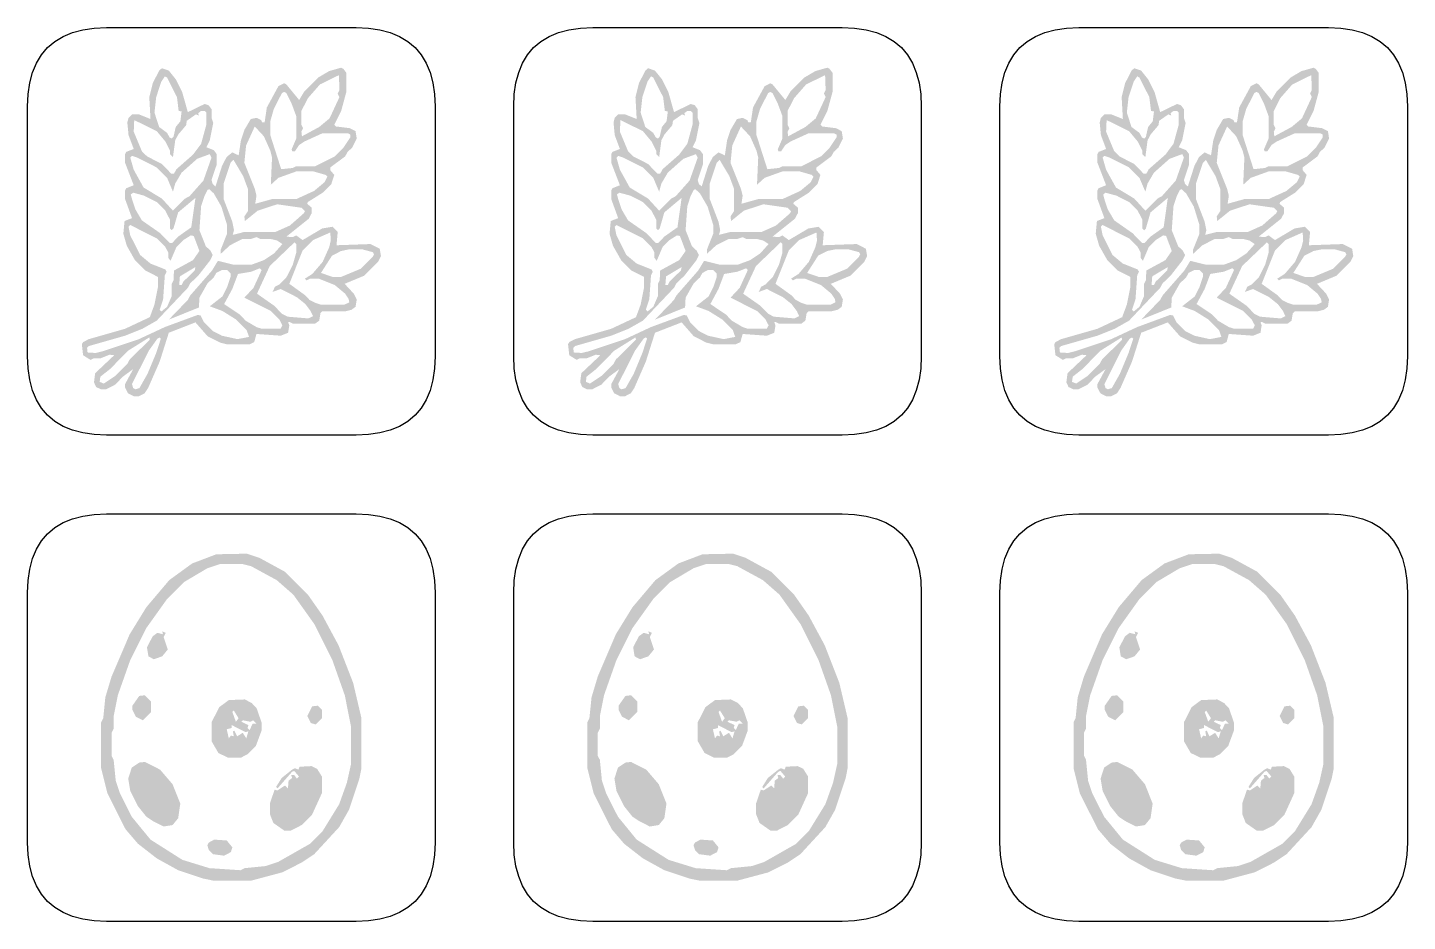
# Model space of a CAD drawing. Header units: millimetres. Extents: x 4 to 299, y 4 to 69.
# Drawn here: x 3.9 to 69.1, y 26.9 to 69.1 of the extents above; entities that cross this region are included whole.
import ezdxf

# ---------------------------------------------------------------- set-up
doc = ezdxf.new("R2010")
doc.units = ezdxf.units.MM
doc.layers.add('CUT', color=1, linetype='Continuous')
doc.layers.add('RASTER', color=7, linetype='Continuous')

msp = doc.modelspace()

# ---------------------------------------------------------------- hatches: boundary and pattern name
at = {"layer": 'RASTER'}
h = msp.add_hatch(color=7, dxfattribs=at)
h.paths.add_polyline_path([(10.217, 67.219), (10.544, 67.104), (10.871, 66.695), (11.174, 66.098), (11.444, 65.141), (12.237, 65.526), (12.425, 65.468), (12.564, 65.28), (12.564, 64.871), (12.646, 64.626), (12.482, 63.808), (12.319, 63.481), (12.671, 63.342), (12.81, 63.154), (12.81, 62.663), (12.564, 61.927), (12.621, 61.739), (12.752, 61.624), (13.055, 62.581), (13.276, 63.015), (13.546, 63.236), (13.848, 63.097), (13.955, 63.808), (14.118, 64.299), (14.421, 64.814), (14.691, 64.871), (14.911, 64.765), (14.96, 64.651), (15.075, 64.651), (15.181, 65.362), (15.729, 66.368), (15.999, 66.507), (16.105, 66.45), (16.711, 65.714), (16.956, 66.123), (17.61, 66.777), (18.126, 67.08), (18.698, 67.243), (18.804, 67.186), (18.943, 66.998), (18.943, 66.098), (18.698, 65.198), (18.371, 64.544), (18.453, 64.462), (19.107, 64.381), (19.377, 64.242), (19.434, 63.89), (19.213, 63.456), (19.001, 63.26), (18.886, 63.048), (18.183, 62.524), (18.183, 62.393), (18.371, 62.172), (18.232, 61.739), (17.823, 61.33), (17.12, 60.888), (17.087, 60.807), (17.308, 60.619), (17.308, 60.373), (17.169, 60.103), (16.105, 59.253), (16.408, 59.228), (16.572, 59.31), (16.874, 59.089), (17.798, 59.637), (18.289, 59.719), (18.534, 59.474), (18.477, 58.844), (20.088, 58.901), (20.522, 58.68), (20.579, 58.329), (20.44, 58.059), (19.786, 57.404), (18.862, 57.02), (19.295, 56.554), (19.434, 56.284), (19.377, 55.932), (19.189, 55.793), (18.862, 55.711), (17.798, 55.711), (17.717, 55.63), (17.659, 55.278), (17.471, 55.139), (16.408, 55.139), (16.245, 55.221), (16.187, 55.196), (16.245, 55.057), (16.187, 54.706), (15.836, 54.566), (14.691, 54.648), (14.584, 54.264), (14.363, 54.158), (13.3, 54.158), (12.973, 54.239), (12.376, 54.542), (11.804, 55.196), (10.544, 54.706), (10.111, 53.34), (9.563, 52.088), (9.399, 51.843), (9.129, 51.704), (8.884, 51.704), (8.614, 51.843), (8.475, 52.113), (8.475, 52.277), (8.859, 52.988), (8.369, 52.628), (8.009, 52.252), (7.575, 52.031), (7.33, 52.031), (7.109, 52.137), (7.003, 52.358), (7.06, 52.792), (7.96, 53.642), (7.739, 53.667), (7.33, 53.503), (7.003, 53.503), (6.839, 53.422), (6.488, 53.642), (6.43, 54.158), (6.488, 54.264), (6.758, 54.403), (8.475, 54.894), (9.645, 55.442), (9.865, 56.039), (10.029, 56.856), (10.029, 57.347), (9.432, 57.65), (8.941, 58.14), (8.557, 58.819), (8.393, 59.392), (8.45, 59.989), (8.802, 60.128), (8.475, 61.027), (8.475, 61.436), (8.532, 61.543), (8.884, 61.682), (8.475, 62.745), (8.475, 63.154), (8.532, 63.26), (8.884, 63.399), (8.639, 64.053), (8.581, 64.651), (8.639, 64.871), (8.802, 65.035), (9.129, 65.035), (9.677, 64.814), (9.62, 65.853), (9.784, 66.507), (10.086, 67.104)])
h.paths.add_polyline_path([(18.592, 66.891), (17.692, 66.45), (17.12, 65.795), (16.817, 65.198), (16.817, 64.544), (16.899, 64.381), (16.817, 64.217), (16.842, 63.996), (17.659, 64.438), (18.15, 64.847), (18.616, 65.853), (18.534, 66.016), (18.616, 66.18)], flags=0)
h.paths.add_polyline_path([(10.356, 66.834), (10.192, 66.589), (9.947, 65.853), (9.865, 65.117), (10.086, 64.438), (10.462, 64.16), (10.577, 63.947), (10.683, 63.89), (10.765, 63.972), (10.871, 64.438), (11.092, 64.708), (11.149, 65.174), (11.01, 65.198), (10.929, 65.853), (10.462, 66.777)], flags=0)
h.paths.add_polyline_path([(15.999, 66.098), (15.893, 66.041), (15.508, 65.28), (15.345, 64.708), (15.345, 64.053), (15.86, 62.442), (16.408, 62.5), (16.572, 62.581), (17.471, 62.581), (18.395, 63.048), (18.804, 63.456), (19.131, 63.947), (19.131, 64.078), (19.025, 64.135), (17.798, 64.135), (16.956, 63.751), (16.711, 63.587), (16.514, 63.293), (16.384, 63.293), (16.351, 63.375), (16.572, 63.89), (16.572, 64.953), (16.351, 65.55), (16.105, 66.041)], flags=0)
h.paths.add_polyline_path([(12.073, 65.198), (11.934, 65.092), (11.967, 64.978), (11.828, 65.035), (11.395, 64.732), (11.362, 64.52), (10.986, 64.078), (10.847, 63.808), (10.74, 63.015), (10.601, 63.154), (10.601, 63.317), (10.381, 63.751), (9.972, 64.242), (8.908, 64.765), (8.884, 64.217), (9.268, 63.293), (9.514, 63.048), (10.217, 62.688), (10.659, 62.23), (10.789, 62.23), (10.904, 62.442), (11.689, 63.129), (12.073, 63.645), (12.319, 64.544), (12.319, 65.117), (12.237, 65.198)], flags=0)
h.paths.add_polyline_path([(14.609, 64.462), (14.2, 63.563), (14.118, 62.745), (14.609, 61.518), (14.691, 61.191), (14.633, 60.807), (15.427, 61.027), (16.572, 61.027), (17.414, 61.412), (17.905, 61.821), (18.044, 62.091), (17.962, 62.172), (17.389, 62.336), (16.572, 62.336), (15.729, 62.033), (15.369, 61.706), (15.427, 62.99), (15.345, 63.317), (15.042, 63.996)], flags=0)
h.paths.add_polyline_path([(12.482, 63.154), (11.885, 62.933), (11.149, 62.279), (10.847, 61.764), (10.74, 61.379), (10.462, 62.033), (9.972, 62.524), (9.047, 62.99), (8.802, 63.072), (8.72, 62.99), (8.884, 62.418), (9.35, 61.575), (10.217, 61.052), (10.74, 60.48), (11.313, 61.052), (11.526, 61.166), (12.18, 61.903), (12.564, 62.99)], flags=0)
h.paths.add_polyline_path([(13.603, 62.884), (13.464, 62.745), (13.137, 61.764), (13.137, 61.027), (13.546, 59.964), (13.627, 59.555), (13.57, 59.335), (14.118, 59.474), (15.59, 59.474), (16.269, 59.776), (16.923, 60.349), (16.981, 60.455), (16.817, 60.619), (15.672, 60.782), (14.748, 60.48), (14.143, 59.989), (14.118, 60.21), (14.282, 60.455), (14.282, 61.518), (14.061, 62.115)], flags=0)
h.paths.add_polyline_path([(12.458, 61.494), (12.376, 61.461), (12.237, 61.191), (12.073, 60.7), (11.992, 59.555), (12.294, 58.795), (12.507, 58.598), (12.621, 58.386), (12.507, 58.14), (11.934, 57.404), (11.558, 57.045), (11.444, 56.832), (9.972, 55.278), (9.293, 54.894), (8.475, 54.566), (6.758, 54.076), (6.676, 53.994), (6.7, 53.773), (7.085, 53.749), (7.412, 53.83), (9.129, 54.403), (10.356, 54.975), (11.91, 55.548), (12.049, 55.523), (12.213, 55.196), (12.621, 54.787), (13.055, 54.566), (13.791, 54.403), (14.339, 54.509), (14.224, 54.836), (13.734, 55.327), (13.079, 55.736), (12.482, 55.957), (13.079, 56.423), (13.3, 56.856), (13.464, 57.347), (13.464, 57.511), (13.3, 57.674), (13.055, 57.674), (12.785, 57.535), (12.671, 57.323), (12.376, 57.045), (11.992, 56.366), (11.967, 55.9), (10.544, 55.327), (11.444, 56.259), (11.558, 56.472), (12.589, 57.65), (12.867, 58.108), (13.627, 57.92), (14.445, 57.92), (15.042, 58.14), (15.533, 58.468), (15.917, 58.901), (15.672, 59.065), (15.345, 59.146), (14.854, 59.146), (14.691, 59.228), (14.445, 59.146), (14.036, 59.146), (13.439, 58.844), (12.998, 58.435), (12.998, 58.631), (13.3, 59.392), (13.3, 59.801), (13.03, 60.676), (12.671, 61.297)], flags=0)
h.paths.add_polyline_path([(8.859, 61.33), (8.745, 61.248), (8.802, 61.027), (8.966, 60.537), (9.268, 60.022), (10.135, 59.416), (10.577, 58.958), (10.708, 58.958), (10.986, 59.253), (11.607, 59.694), (11.804, 61.085), (10.986, 60.398), (10.765, 59.637), (10.683, 59.555), (10.601, 59.637), (10.601, 60.046), (10.381, 60.48), (9.972, 60.888), (9.375, 61.191)], flags=0)
h.paths.add_polyline_path([(8.72, 59.801), (8.639, 59.719), (8.72, 59.31), (9.187, 58.386), (9.677, 57.977), (10.381, 57.699), (10.438, 57.593), (10.356, 57.429), (10.274, 56.284), (10.111, 55.793), (10.192, 55.711), (10.462, 55.932), (10.683, 56.448), (10.683, 57.02), (10.765, 57.184), (10.789, 57.65), (11.689, 58.14), (11.992, 58.574), (11.722, 59.285), (11.583, 59.31), (11.231, 59.089), (10.904, 58.762), (10.626, 58.108), (10.52, 58.247), (10.52, 58.492), (10.381, 58.762), (9.972, 59.171)], flags=0)
h.paths.add_polyline_path([(18.183, 59.449), (17.365, 59.089), (16.874, 58.598), (16.245, 57.02), (17.005, 56.472), (17.201, 56.259), (17.471, 56.12), (17.717, 56.039), (18.862, 56.039), (19.082, 56.145), (19.05, 56.309), (18.886, 56.554), (18.395, 56.963), (17.635, 57.265), (17.226, 57.265), (17.062, 57.184), (16.981, 57.265), (17.332, 57.486), (17.823, 58.059), (18.126, 58.737), (18.207, 59.065)], flags=0)
h.paths.add_polyline_path([(16.49, 58.983), (15.32, 57.862), (14.715, 56.554), (15.533, 55.981), (15.893, 55.605), (16.163, 55.466), (17.144, 55.384), (17.365, 55.491), (17.25, 55.736), (17.005, 56.063), (16.596, 56.39), (15.836, 56.775), (15.451, 56.636), (15.566, 56.881), (15.778, 56.995), (16.105, 57.323), (16.408, 57.92), (16.572, 58.492), (16.572, 58.901)], flags=0)
h.paths.add_polyline_path([(19.107, 58.656), (18.698, 58.574), (18.265, 58.353), (17.741, 57.535), (18.289, 57.347), (18.698, 57.347), (19.622, 57.732), (20.195, 58.304), (20.252, 58.41), (20.195, 58.517), (19.679, 58.656)], flags=0)
h.paths.add_polyline_path([(11.804, 57.813), (11.068, 57.372), (11.035, 56.963), (11.149, 56.963), (11.231, 57.126), (11.771, 57.65)], flags=0)
h.paths.add_polyline_path([(14.854, 57.756), (14.445, 57.593), (13.816, 57.486), (13.546, 56.775), (13.161, 56.063), (13.897, 55.572), (14.175, 55.278), (14.691, 54.975), (14.936, 54.894), (15.836, 54.894), (15.917, 55.057), (15.778, 55.327), (15.369, 55.736), (14.118, 56.366), (14.552, 56.832), (14.936, 57.674)], flags=0)
h.paths.add_polyline_path([(9.62, 54.485), (8.614, 53.855), (7.763, 52.988), (7.305, 52.628), (7.273, 52.383), (7.469, 52.301), (8.009, 52.661), (8.581, 53.233), (8.696, 53.446), (9.645, 54.378)], flags=0)
h.paths.add_polyline_path([(10.111, 54.485), (10.004, 54.427), (9.595, 53.855), (8.802, 52.277), (8.859, 52.088), (8.966, 52.031), (9.154, 52.088), (9.538, 52.767), (9.947, 53.749), (10.168, 54.427)], flags=0)
h = msp.add_hatch(color=7, dxfattribs=at)
h.paths.add_polyline_path([(33.217, 67.219), (33.544, 67.104), (33.872, 66.695), (34.174, 66.098), (34.444, 65.141), (35.237, 65.526), (35.426, 65.468), (35.565, 65.28), (35.565, 64.871), (35.646, 64.626), (35.483, 63.808), (35.319, 63.481), (35.671, 63.342), (35.81, 63.154), (35.81, 62.663), (35.565, 61.927), (35.622, 61.739), (35.753, 61.624), (36.055, 62.581), (36.276, 63.015), (36.546, 63.236), (36.849, 63.097), (36.955, 63.808), (37.118, 64.299), (37.421, 64.814), (37.691, 64.871), (37.912, 64.765), (37.961, 64.651), (38.075, 64.651), (38.182, 65.362), (38.73, 66.368), (39, 66.507), (39.106, 66.45), (39.711, 65.714), (39.956, 66.123), (40.611, 66.777), (41.126, 67.08), (41.698, 67.243), (41.805, 67.186), (41.944, 66.998), (41.944, 66.098), (41.698, 65.198), (41.371, 64.544), (41.453, 64.462), (42.107, 64.381), (42.377, 64.242), (42.434, 63.89), (42.214, 63.456), (42.001, 63.26), (41.886, 63.048), (41.183, 62.524), (41.183, 62.393), (41.371, 62.172), (41.232, 61.739), (40.823, 61.33), (40.12, 60.888), (40.087, 60.807), (40.308, 60.619), (40.308, 60.373), (40.169, 60.103), (39.106, 59.253), (39.408, 59.228), (39.572, 59.31), (39.875, 59.089), (40.799, 59.637), (41.289, 59.719), (41.535, 59.474), (41.478, 58.844), (43.089, 58.901), (43.522, 58.68), (43.579, 58.329), (43.44, 58.059), (42.786, 57.404), (41.862, 57.02), (42.295, 56.554), (42.434, 56.284), (42.377, 55.932), (42.189, 55.793), (41.862, 55.711), (40.799, 55.711), (40.717, 55.63), (40.66, 55.278), (40.472, 55.139), (39.408, 55.139), (39.245, 55.221), (39.188, 55.196), (39.245, 55.057), (39.188, 54.706), (38.836, 54.566), (37.691, 54.648), (37.585, 54.264), (37.364, 54.158), (36.301, 54.158), (35.973, 54.239), (35.376, 54.542), (34.804, 55.196), (33.544, 54.706), (33.111, 53.34), (32.563, 52.088), (32.4, 51.843), (32.13, 51.704), (31.884, 51.704), (31.614, 51.843), (31.475, 52.113), (31.475, 52.277), (31.86, 52.988), (31.369, 52.628), (31.009, 52.252), (30.576, 52.031), (30.33, 52.031), (30.11, 52.137), (30.003, 52.358), (30.06, 52.792), (30.96, 53.642), (30.739, 53.667), (30.33, 53.503), (30.003, 53.503), (29.84, 53.422), (29.488, 53.642), (29.431, 54.158), (29.488, 54.264), (29.758, 54.403), (31.475, 54.894), (32.645, 55.442), (32.866, 56.039), (33.029, 56.856), (33.029, 57.347), (32.432, 57.65), (31.942, 58.14), (31.557, 58.819), (31.394, 59.392), (31.451, 59.989), (31.802, 60.128), (31.475, 61.027), (31.475, 61.436), (31.533, 61.543), (31.884, 61.682), (31.475, 62.745), (31.475, 63.154), (31.533, 63.26), (31.884, 63.399), (31.639, 64.053), (31.582, 64.651), (31.639, 64.871), (31.802, 65.035), (32.13, 65.035), (32.678, 64.814), (32.62, 65.853), (32.784, 66.507), (33.086, 67.104)])
h.paths.add_polyline_path([(41.592, 66.891), (40.692, 66.45), (40.12, 65.795), (39.817, 65.198), (39.817, 64.544), (39.899, 64.381), (39.817, 64.217), (39.842, 63.996), (40.66, 64.438), (41.15, 64.847), (41.617, 65.853), (41.535, 66.016), (41.617, 66.18)], flags=0)
h.paths.add_polyline_path([(33.356, 66.834), (33.193, 66.589), (32.947, 65.853), (32.866, 65.117), (33.086, 64.438), (33.463, 64.16), (33.577, 63.947), (33.684, 63.89), (33.765, 63.972), (33.872, 64.438), (34.092, 64.708), (34.15, 65.174), (34.011, 65.198), (33.929, 65.853), (33.463, 66.777)], flags=0)
h.paths.add_polyline_path([(39, 66.098), (38.893, 66.041), (38.509, 65.28), (38.345, 64.708), (38.345, 64.053), (38.86, 62.442), (39.408, 62.5), (39.572, 62.581), (40.472, 62.581), (41.396, 63.048), (41.805, 63.456), (42.132, 63.947), (42.132, 64.078), (42.026, 64.135), (40.799, 64.135), (39.956, 63.751), (39.711, 63.587), (39.515, 63.293), (39.384, 63.293), (39.351, 63.375), (39.572, 63.89), (39.572, 64.953), (39.351, 65.55), (39.106, 66.041)], flags=0)
h.paths.add_polyline_path([(35.074, 65.198), (34.935, 65.092), (34.968, 64.978), (34.829, 65.035), (34.395, 64.732), (34.362, 64.52), (33.986, 64.078), (33.847, 63.808), (33.741, 63.015), (33.602, 63.154), (33.602, 63.317), (33.381, 63.751), (32.972, 64.242), (31.909, 64.765), (31.884, 64.217), (32.269, 63.293), (32.514, 63.048), (33.217, 62.688), (33.659, 62.23), (33.79, 62.23), (33.904, 62.442), (34.689, 63.129), (35.074, 63.645), (35.319, 64.544), (35.319, 65.117), (35.237, 65.198)], flags=0)
h.paths.add_polyline_path([(37.609, 64.462), (37.2, 63.563), (37.118, 62.745), (37.609, 61.518), (37.691, 61.191), (37.634, 60.807), (38.427, 61.027), (39.572, 61.027), (40.414, 61.412), (40.905, 61.821), (41.044, 62.091), (40.962, 62.172), (40.39, 62.336), (39.572, 62.336), (38.73, 62.033), (38.37, 61.706), (38.427, 62.99), (38.345, 63.317), (38.043, 63.996)], flags=0)
h.paths.add_polyline_path([(35.483, 63.154), (34.886, 62.933), (34.15, 62.279), (33.847, 61.764), (33.741, 61.379), (33.463, 62.033), (32.972, 62.524), (32.048, 62.99), (31.802, 63.072), (31.721, 62.99), (31.884, 62.418), (32.35, 61.575), (33.217, 61.052), (33.741, 60.48), (34.313, 61.052), (34.526, 61.166), (35.18, 61.903), (35.565, 62.99)], flags=0)
h.paths.add_polyline_path([(36.603, 62.884), (36.464, 62.745), (36.137, 61.764), (36.137, 61.027), (36.546, 59.964), (36.628, 59.555), (36.571, 59.335), (37.118, 59.474), (38.591, 59.474), (39.269, 59.776), (39.924, 60.349), (39.981, 60.455), (39.817, 60.619), (38.672, 60.782), (37.748, 60.48), (37.143, 59.989), (37.118, 60.21), (37.282, 60.455), (37.282, 61.518), (37.061, 62.115)], flags=0)
h.paths.add_polyline_path([(35.458, 61.494), (35.376, 61.461), (35.237, 61.191), (35.074, 60.7), (34.992, 59.555), (35.295, 58.795), (35.507, 58.598), (35.622, 58.386), (35.507, 58.14), (34.935, 57.404), (34.559, 57.045), (34.444, 56.832), (32.972, 55.278), (32.293, 54.894), (31.475, 54.566), (29.758, 54.076), (29.676, 53.994), (29.701, 53.773), (30.085, 53.749), (30.412, 53.83), (32.13, 54.403), (33.356, 54.975), (34.91, 55.548), (35.049, 55.523), (35.213, 55.196), (35.622, 54.787), (36.055, 54.566), (36.791, 54.403), (37.339, 54.509), (37.225, 54.836), (36.734, 55.327), (36.08, 55.736), (35.483, 55.957), (36.08, 56.423), (36.301, 56.856), (36.464, 57.347), (36.464, 57.511), (36.301, 57.674), (36.055, 57.674), (35.785, 57.535), (35.671, 57.323), (35.376, 57.045), (34.992, 56.366), (34.968, 55.9), (33.544, 55.327), (34.444, 56.259), (34.559, 56.472), (35.589, 57.65), (35.867, 58.108), (36.628, 57.92), (37.446, 57.92), (38.043, 58.14), (38.533, 58.468), (38.918, 58.901), (38.672, 59.065), (38.345, 59.146), (37.855, 59.146), (37.691, 59.228), (37.446, 59.146), (37.037, 59.146), (36.44, 58.844), (35.998, 58.435), (35.998, 58.631), (36.301, 59.392), (36.301, 59.801), (36.031, 60.676), (35.671, 61.297)], flags=0)
h.paths.add_polyline_path([(31.86, 61.33), (31.745, 61.248), (31.802, 61.027), (31.966, 60.537), (32.269, 60.022), (33.136, 59.416), (33.577, 58.958), (33.708, 58.958), (33.986, 59.253), (34.608, 59.694), (34.804, 61.085), (33.986, 60.398), (33.765, 59.637), (33.684, 59.555), (33.602, 59.637), (33.602, 60.046), (33.381, 60.48), (32.972, 60.888), (32.375, 61.191)], flags=0)
h.paths.add_polyline_path([(31.721, 59.801), (31.639, 59.719), (31.721, 59.31), (32.187, 58.386), (32.678, 57.977), (33.381, 57.699), (33.438, 57.593), (33.356, 57.429), (33.275, 56.284), (33.111, 55.793), (33.193, 55.711), (33.463, 55.932), (33.684, 56.448), (33.684, 57.02), (33.765, 57.184), (33.79, 57.65), (34.689, 58.14), (34.992, 58.574), (34.722, 59.285), (34.583, 59.31), (34.231, 59.089), (33.904, 58.762), (33.626, 58.108), (33.52, 58.247), (33.52, 58.492), (33.381, 58.762), (32.972, 59.171)], flags=0)
h.paths.add_polyline_path([(41.183, 59.449), (40.365, 59.089), (39.875, 58.598), (39.245, 57.02), (40.005, 56.472), (40.202, 56.259), (40.472, 56.12), (40.717, 56.039), (41.862, 56.039), (42.083, 56.145), (42.05, 56.309), (41.886, 56.554), (41.396, 56.963), (40.635, 57.265), (40.226, 57.265), (40.063, 57.184), (39.981, 57.265), (40.333, 57.486), (40.823, 58.059), (41.126, 58.737), (41.208, 59.065)], flags=0)
h.paths.add_polyline_path([(39.49, 58.983), (38.321, 57.862), (37.715, 56.554), (38.533, 55.981), (38.893, 55.605), (39.163, 55.466), (40.144, 55.384), (40.365, 55.491), (40.251, 55.736), (40.005, 56.063), (39.597, 56.39), (38.836, 56.775), (38.452, 56.636), (38.566, 56.881), (38.779, 56.995), (39.106, 57.323), (39.408, 57.92), (39.572, 58.492), (39.572, 58.901)], flags=0)
h.paths.add_polyline_path([(42.107, 58.656), (41.698, 58.574), (41.265, 58.353), (40.742, 57.535), (41.289, 57.347), (41.698, 57.347), (42.623, 57.732), (43.195, 58.304), (43.252, 58.41), (43.195, 58.517), (42.68, 58.656)], flags=0)
h.paths.add_polyline_path([(34.804, 57.813), (34.068, 57.372), (34.035, 56.963), (34.15, 56.963), (34.231, 57.126), (34.771, 57.65)], flags=0)
h.paths.add_polyline_path([(37.855, 57.756), (37.446, 57.593), (36.816, 57.486), (36.546, 56.775), (36.162, 56.063), (36.898, 55.572), (37.176, 55.278), (37.691, 54.975), (37.936, 54.894), (38.836, 54.894), (38.918, 55.057), (38.779, 55.327), (38.37, 55.736), (37.118, 56.366), (37.552, 56.832), (37.936, 57.674)], flags=0)
h.paths.add_polyline_path([(32.62, 54.485), (31.614, 53.855), (30.764, 52.988), (30.306, 52.628), (30.273, 52.383), (30.469, 52.301), (31.009, 52.661), (31.582, 53.233), (31.696, 53.446), (32.645, 54.378)], flags=0)
h.paths.add_polyline_path([(33.111, 54.485), (33.005, 54.427), (32.596, 53.855), (31.802, 52.277), (31.86, 52.088), (31.966, 52.031), (32.154, 52.088), (32.539, 52.767), (32.947, 53.749), (33.168, 54.427)], flags=0)
h = msp.add_hatch(color=7, dxfattribs=at)
h.paths.add_polyline_path([(56.218, 67.219), (56.545, 67.104), (56.872, 66.695), (57.175, 66.098), (57.444, 65.141), (58.238, 65.526), (58.426, 65.468), (58.565, 65.28), (58.565, 64.871), (58.647, 64.626), (58.483, 63.808), (58.32, 63.481), (58.671, 63.342), (58.81, 63.154), (58.81, 62.663), (58.565, 61.927), (58.622, 61.739), (58.753, 61.624), (59.056, 62.581), (59.276, 63.015), (59.546, 63.236), (59.849, 63.097), (59.955, 63.808), (60.119, 64.299), (60.421, 64.814), (60.691, 64.871), (60.912, 64.765), (60.961, 64.651), (61.076, 64.651), (61.182, 65.362), (61.73, 66.368), (62, 66.507), (62.106, 66.45), (62.711, 65.714), (62.957, 66.123), (63.611, 66.777), (64.126, 67.08), (64.699, 67.243), (64.805, 67.186), (64.944, 66.998), (64.944, 66.098), (64.699, 65.198), (64.372, 64.544), (64.453, 64.462), (65.108, 64.381), (65.378, 64.242), (65.435, 63.89), (65.214, 63.456), (65.001, 63.26), (64.887, 63.048), (64.184, 62.524), (64.184, 62.393), (64.372, 62.172), (64.233, 61.739), (63.824, 61.33), (63.12, 60.888), (63.088, 60.807), (63.308, 60.619), (63.308, 60.373), (63.169, 60.103), (62.106, 59.253), (62.409, 59.228), (62.572, 59.31), (62.875, 59.089), (63.799, 59.637), (64.29, 59.719), (64.535, 59.474), (64.478, 58.844), (66.089, 58.901), (66.523, 58.68), (66.58, 58.329), (66.441, 58.059), (65.786, 57.404), (64.862, 57.02), (65.296, 56.554), (65.435, 56.284), (65.378, 55.932), (65.189, 55.793), (64.862, 55.711), (63.799, 55.711), (63.717, 55.63), (63.66, 55.278), (63.472, 55.139), (62.409, 55.139), (62.245, 55.221), (62.188, 55.196), (62.245, 55.057), (62.188, 54.706), (61.836, 54.566), (60.691, 54.648), (60.585, 54.264), (60.364, 54.158), (59.301, 54.158), (58.974, 54.239), (58.377, 54.542), (57.804, 55.196), (56.545, 54.706), (56.111, 53.34), (55.563, 52.088), (55.4, 51.843), (55.13, 51.704), (54.885, 51.704), (54.615, 51.843), (54.476, 52.113), (54.476, 52.277), (54.86, 52.988), (54.369, 52.628), (54.01, 52.252), (53.576, 52.031), (53.331, 52.031), (53.11, 52.137), (53.004, 52.358), (53.061, 52.792), (53.96, 53.642), (53.74, 53.667), (53.331, 53.503), (53.004, 53.503), (52.84, 53.422), (52.488, 53.642), (52.431, 54.158), (52.488, 54.264), (52.758, 54.403), (54.476, 54.894), (55.645, 55.442), (55.866, 56.039), (56.03, 56.856), (56.03, 57.347), (55.433, 57.65), (54.942, 58.14), (54.557, 58.819), (54.394, 59.392), (54.451, 59.989), (54.803, 60.128), (54.476, 61.027), (54.476, 61.436), (54.533, 61.543), (54.885, 61.682), (54.476, 62.745), (54.476, 63.154), (54.533, 63.26), (54.885, 63.399), (54.639, 64.053), (54.582, 64.651), (54.639, 64.871), (54.803, 65.035), (55.13, 65.035), (55.678, 64.814), (55.621, 65.853), (55.784, 66.507), (56.087, 67.104)])
h.paths.add_polyline_path([(64.592, 66.891), (63.693, 66.45), (63.12, 65.795), (62.818, 65.198), (62.818, 64.544), (62.899, 64.381), (62.818, 64.217), (62.842, 63.996), (63.66, 64.438), (64.151, 64.847), (64.617, 65.853), (64.535, 66.016), (64.617, 66.18)], flags=0)
h.paths.add_polyline_path([(56.357, 66.834), (56.193, 66.589), (55.948, 65.853), (55.866, 65.117), (56.087, 64.438), (56.463, 64.16), (56.578, 63.947), (56.684, 63.89), (56.766, 63.972), (56.872, 64.438), (57.093, 64.708), (57.15, 65.174), (57.011, 65.198), (56.929, 65.853), (56.463, 66.777)], flags=0)
h.paths.add_polyline_path([(62, 66.098), (61.894, 66.041), (61.509, 65.28), (61.346, 64.708), (61.346, 64.053), (61.861, 62.442), (62.409, 62.5), (62.572, 62.581), (63.472, 62.581), (64.396, 63.048), (64.805, 63.456), (65.132, 63.947), (65.132, 64.078), (65.026, 64.135), (63.799, 64.135), (62.957, 63.751), (62.711, 63.587), (62.515, 63.293), (62.384, 63.293), (62.352, 63.375), (62.572, 63.89), (62.572, 64.953), (62.352, 65.55), (62.106, 66.041)], flags=0)
h.paths.add_polyline_path([(58.074, 65.198), (57.935, 65.092), (57.968, 64.978), (57.829, 65.035), (57.395, 64.732), (57.363, 64.52), (56.986, 64.078), (56.847, 63.808), (56.741, 63.015), (56.602, 63.154), (56.602, 63.317), (56.381, 63.751), (55.972, 64.242), (54.909, 64.765), (54.885, 64.217), (55.269, 63.293), (55.514, 63.048), (56.218, 62.688), (56.659, 62.23), (56.79, 62.23), (56.905, 62.442), (57.69, 63.129), (58.074, 63.645), (58.32, 64.544), (58.32, 65.117), (58.238, 65.198)], flags=0)
h.paths.add_polyline_path([(60.61, 64.462), (60.201, 63.563), (60.119, 62.745), (60.61, 61.518), (60.691, 61.191), (60.634, 60.807), (61.427, 61.027), (62.572, 61.027), (63.415, 61.412), (63.905, 61.821), (64.044, 62.091), (63.963, 62.172), (63.39, 62.336), (62.572, 62.336), (61.73, 62.033), (61.37, 61.706), (61.427, 62.99), (61.346, 63.317), (61.043, 63.996)], flags=0)
h.paths.add_polyline_path([(58.483, 63.154), (57.886, 62.933), (57.15, 62.279), (56.847, 61.764), (56.741, 61.379), (56.463, 62.033), (55.972, 62.524), (55.048, 62.99), (54.803, 63.072), (54.721, 62.99), (54.885, 62.418), (55.351, 61.575), (56.218, 61.052), (56.741, 60.48), (57.314, 61.052), (57.526, 61.166), (58.181, 61.903), (58.565, 62.99)], flags=0)
h.paths.add_polyline_path([(59.604, 62.884), (59.465, 62.745), (59.137, 61.764), (59.137, 61.027), (59.546, 59.964), (59.628, 59.555), (59.571, 59.335), (60.119, 59.474), (61.591, 59.474), (62.27, 59.776), (62.924, 60.349), (62.981, 60.455), (62.818, 60.619), (61.673, 60.782), (60.749, 60.48), (60.143, 59.989), (60.119, 60.21), (60.282, 60.455), (60.282, 61.518), (60.062, 62.115)], flags=0)
h.paths.add_polyline_path([(58.459, 61.494), (58.377, 61.461), (58.238, 61.191), (58.074, 60.7), (57.992, 59.555), (58.295, 58.795), (58.508, 58.598), (58.622, 58.386), (58.508, 58.14), (57.935, 57.404), (57.559, 57.045), (57.444, 56.832), (55.972, 55.278), (55.294, 54.894), (54.476, 54.566), (52.758, 54.076), (52.676, 53.994), (52.701, 53.773), (53.085, 53.749), (53.413, 53.83), (55.13, 54.403), (56.357, 54.975), (57.911, 55.548), (58.05, 55.523), (58.213, 55.196), (58.622, 54.787), (59.056, 54.566), (59.792, 54.403), (60.34, 54.509), (60.225, 54.836), (59.734, 55.327), (59.08, 55.736), (58.483, 55.957), (59.08, 56.423), (59.301, 56.856), (59.465, 57.347), (59.465, 57.511), (59.301, 57.674), (59.056, 57.674), (58.786, 57.535), (58.671, 57.323), (58.377, 57.045), (57.992, 56.366), (57.968, 55.9), (56.545, 55.327), (57.444, 56.259), (57.559, 56.472), (58.589, 57.65), (58.868, 58.108), (59.628, 57.92), (60.446, 57.92), (61.043, 58.14), (61.534, 58.468), (61.918, 58.901), (61.673, 59.065), (61.346, 59.146), (60.855, 59.146), (60.691, 59.228), (60.446, 59.146), (60.037, 59.146), (59.44, 58.844), (58.998, 58.435), (58.998, 58.631), (59.301, 59.392), (59.301, 59.801), (59.031, 60.676), (58.671, 61.297)], flags=0)
h.paths.add_polyline_path([(54.86, 61.33), (54.746, 61.248), (54.803, 61.027), (54.966, 60.537), (55.269, 60.022), (56.136, 59.416), (56.578, 58.958), (56.708, 58.958), (56.986, 59.253), (57.608, 59.694), (57.804, 61.085), (56.986, 60.398), (56.766, 59.637), (56.684, 59.555), (56.602, 59.637), (56.602, 60.046), (56.381, 60.48), (55.972, 60.888), (55.375, 61.191)], flags=0)
h.paths.add_polyline_path([(54.721, 59.801), (54.639, 59.719), (54.721, 59.31), (55.187, 58.386), (55.678, 57.977), (56.381, 57.699), (56.439, 57.593), (56.357, 57.429), (56.275, 56.284), (56.111, 55.793), (56.193, 55.711), (56.463, 55.932), (56.684, 56.448), (56.684, 57.02), (56.766, 57.184), (56.79, 57.65), (57.69, 58.14), (57.992, 58.574), (57.723, 59.285), (57.584, 59.31), (57.232, 59.089), (56.905, 58.762), (56.627, 58.108), (56.52, 58.247), (56.52, 58.492), (56.381, 58.762), (55.972, 59.171)], flags=0)
h.paths.add_polyline_path([(64.184, 59.449), (63.366, 59.089), (62.875, 58.598), (62.245, 57.02), (63.006, 56.472), (63.202, 56.259), (63.472, 56.12), (63.717, 56.039), (64.862, 56.039), (65.083, 56.145), (65.05, 56.309), (64.887, 56.554), (64.396, 56.963), (63.636, 57.265), (63.227, 57.265), (63.063, 57.184), (62.981, 57.265), (63.333, 57.486), (63.824, 58.059), (64.126, 58.737), (64.208, 59.065)], flags=0)
h.paths.add_polyline_path([(62.491, 58.983), (61.321, 57.862), (60.716, 56.554), (61.534, 55.981), (61.894, 55.605), (62.163, 55.466), (63.145, 55.384), (63.366, 55.491), (63.251, 55.736), (63.006, 56.063), (62.597, 56.39), (61.836, 56.775), (61.452, 56.636), (61.566, 56.881), (61.779, 56.995), (62.106, 57.323), (62.409, 57.92), (62.572, 58.492), (62.572, 58.901)], flags=0)
h.paths.add_polyline_path([(65.108, 58.656), (64.699, 58.574), (64.265, 58.353), (63.742, 57.535), (64.29, 57.347), (64.699, 57.347), (65.623, 57.732), (66.195, 58.304), (66.253, 58.41), (66.195, 58.517), (65.68, 58.656)], flags=0)
h.paths.add_polyline_path([(57.804, 57.813), (57.068, 57.372), (57.036, 56.963), (57.15, 56.963), (57.232, 57.126), (57.772, 57.65)], flags=0)
h.paths.add_polyline_path([(60.855, 57.756), (60.446, 57.593), (59.816, 57.486), (59.546, 56.775), (59.162, 56.063), (59.898, 55.572), (60.176, 55.278), (60.691, 54.975), (60.937, 54.894), (61.836, 54.894), (61.918, 55.057), (61.779, 55.327), (61.37, 55.736), (60.119, 56.366), (60.552, 56.832), (60.937, 57.674)], flags=0)
h.paths.add_polyline_path([(55.621, 54.485), (54.615, 53.855), (53.764, 52.988), (53.306, 52.628), (53.273, 52.383), (53.47, 52.301), (54.01, 52.661), (54.582, 53.233), (54.697, 53.446), (55.645, 54.378)], flags=0)
h.paths.add_polyline_path([(56.111, 54.485), (56.005, 54.427), (55.596, 53.855), (54.803, 52.277), (54.86, 52.088), (54.966, 52.031), (55.155, 52.088), (55.539, 52.767), (55.948, 53.749), (56.169, 54.427)], flags=0)
h = msp.add_hatch(color=7, dxfattribs=at)
h.paths.add_polyline_path([(12.791, 44.227), (14.239, 44.256), (14.83, 44.059), (16.042, 43.399), (17.125, 42.316), (17.815, 41.33), (18.573, 39.922), (19.263, 38.149), (19.657, 36.474), (19.657, 34.11), (19.559, 33.617), (19.066, 32.14), (18.603, 31.322), (17.421, 30.041), (16.83, 29.647), (15.914, 29.184), (14.436, 28.79), (12.663, 28.79), (12.17, 28.889), (10.988, 29.283), (9.974, 29.844), (9.087, 30.534), (8.496, 31.223), (7.639, 32.928), (7.343, 34.11), (7.343, 36.277), (7.442, 36.474), (7.54, 37.459), (7.836, 38.444), (8.693, 40.444), (9.481, 41.724), (10.565, 43.005), (11.648, 43.793)])
h.paths.add_polyline_path([(12.958, 43.764), (12.367, 43.567), (11.254, 42.907), (10.466, 42.119), (9.481, 40.739), (8.722, 39.232), (8.131, 37.558), (7.934, 36.572), (7.934, 35.981), (7.836, 35.784), (7.836, 34.701), (7.934, 34.504), (8.033, 33.519), (8.23, 32.928), (8.791, 31.814), (9.678, 30.731), (11.185, 29.775), (12.466, 29.381), (13.943, 29.283), (14.14, 29.381), (15.126, 29.48), (15.717, 29.677), (17.224, 30.534), (17.815, 31.125), (18.603, 32.405), (18.967, 33.42), (19.164, 34.307), (19.164, 36.08), (18.869, 37.558), (18.278, 39.232), (17.421, 40.936), (16.436, 42.316), (15.648, 43.005), (14.436, 43.665), (14.042, 43.764)], flags=0)
h.paths.add_polyline_path([(10.23, 40.582), (10.397, 40.513), (10.299, 40.316), (10.496, 39.725), (10.23, 39.4), (9.836, 39.262), (9.58, 39.4), (9.511, 39.823), (9.777, 40.345), (10.003, 40.513), (10.269, 40.444)], flags=0)
h.paths.add_polyline_path([(9.146, 37.528), (9.412, 37.558), (9.708, 37.262), (9.708, 36.769), (9.314, 36.375), (8.988, 36.543), (8.821, 36.868), (8.821, 37.065)], flags=0)
h.paths.add_polyline_path([(13.382, 37.331), (14.14, 37.361), (14.466, 37.193), (14.702, 36.937), (14.929, 36.277), (14.929, 35.883), (14.663, 35.164), (14.269, 34.77), (13.943, 34.602), (13.352, 34.602), (12.889, 34.829), (12.564, 35.39), (12.564, 36.277), (12.929, 36.996)], flags=0)
h.paths.add_polyline_path([(17.322, 37.035), (17.588, 37.065), (17.785, 36.868), (17.785, 36.474), (17.49, 36.178), (17.263, 36.247), (17.096, 36.572)], flags=0)
h.paths.add_polyline_path([(13.618, 36.838), (13.549, 36.769), (13.717, 36.306), (13.845, 36.474)], flags=0)
h.paths.add_polyline_path([(14.042, 36.375), (13.973, 36.306), (14.308, 36.149), (14.269, 36.011), (14.367, 35.912), (14.505, 36.208), (14.702, 36.208), (14.535, 36.375), (14.406, 36.306)], flags=0)
h.paths.add_polyline_path([(13.52, 36.149), (13.52, 36.011), (13.283, 35.952), (13.382, 35.518), (13.48, 35.656), (13.618, 35.617), (13.579, 35.853), (13.648, 35.883), (13.776, 35.617), (14.042, 35.784), (14.209, 35.518), (14.308, 35.853), (14.17, 35.814)], flags=0)
h.paths.add_polyline_path([(9.146, 34.376), (9.412, 34.405), (10.131, 34.041), (10.722, 33.351), (11.087, 32.435), (10.988, 31.745), (10.722, 31.42), (10.299, 31.351), (9.777, 31.617), (9.481, 31.814), (9.087, 32.307), (8.722, 33.026), (8.624, 33.617), (8.791, 34.139)], flags=0)
h.paths.add_polyline_path([(16.731, 34.179), (17.293, 34.208), (17.559, 34.08), (17.785, 33.716), (17.785, 32.928), (17.322, 31.913), (16.83, 31.42), (16.308, 31.154), (16.012, 31.154), (15.49, 31.519), (15.323, 31.943), (15.323, 32.435), (15.549, 33.095), (15.687, 33.056), (16.042, 33.292), (16.18, 33.154), (16.209, 33.519), (16.377, 33.647), (16.337, 33.785), (16.475, 33.785), (16.603, 33.617), (16.702, 33.716), (16.475, 33.982), (16.377, 33.942), (15.687, 33.154), (15.618, 33.223), (15.884, 33.647), (16.377, 34.041), (16.505, 34.11), (16.672, 34.041)], flags=0)
h.paths.add_polyline_path([(12.692, 30.731), (13.283, 30.691), (13.549, 30.366), (13.48, 30.14), (13.155, 29.972), (12.633, 30.041), (12.436, 30.238), (12.367, 30.465), (12.436, 30.593)], flags=0)
h = msp.add_hatch(color=7, dxfattribs=at)
h.paths.add_polyline_path([(35.791, 44.227), (37.239, 44.256), (37.83, 44.059), (39.042, 43.399), (40.126, 42.316), (40.815, 41.33), (41.574, 39.922), (42.263, 38.149), (42.657, 36.474), (42.657, 34.11), (42.559, 33.617), (42.066, 32.14), (41.603, 31.322), (40.421, 30.041), (39.83, 29.647), (38.914, 29.184), (37.436, 28.79), (35.663, 28.79), (35.171, 28.889), (33.989, 29.283), (32.974, 29.844), (32.087, 30.534), (31.496, 31.223), (30.639, 32.928), (30.344, 34.11), (30.344, 36.277), (30.442, 36.474), (30.541, 37.459), (30.836, 38.444), (31.693, 40.444), (32.481, 41.724), (33.565, 43.005), (34.649, 43.793)])
h.paths.add_polyline_path([(35.959, 43.764), (35.368, 43.567), (34.255, 42.907), (33.466, 42.119), (32.481, 40.739), (31.723, 39.232), (31.132, 37.558), (30.935, 36.572), (30.935, 35.981), (30.836, 35.784), (30.836, 34.701), (30.935, 34.504), (31.033, 33.519), (31.23, 32.928), (31.792, 31.814), (32.678, 30.731), (34.186, 29.775), (35.466, 29.381), (36.944, 29.283), (37.141, 29.381), (38.126, 29.48), (38.717, 29.677), (40.224, 30.534), (40.815, 31.125), (41.603, 32.405), (41.968, 33.42), (42.165, 34.307), (42.165, 36.08), (41.869, 37.558), (41.278, 39.232), (40.421, 40.936), (39.436, 42.316), (38.648, 43.005), (37.436, 43.665), (37.042, 43.764)], flags=0)
h.paths.add_polyline_path([(33.23, 40.582), (33.397, 40.513), (33.299, 40.316), (33.496, 39.725), (33.23, 39.4), (32.836, 39.262), (32.58, 39.4), (32.511, 39.823), (32.777, 40.345), (33.003, 40.513), (33.269, 40.444)], flags=0)
h.paths.add_polyline_path([(32.146, 37.528), (32.412, 37.558), (32.708, 37.262), (32.708, 36.769), (32.314, 36.375), (31.989, 36.543), (31.821, 36.868), (31.821, 37.065)], flags=0)
h.paths.add_polyline_path([(36.382, 37.331), (37.141, 37.361), (37.466, 37.193), (37.702, 36.937), (37.929, 36.277), (37.929, 35.883), (37.663, 35.164), (37.269, 34.77), (36.944, 34.602), (36.353, 34.602), (35.89, 34.829), (35.565, 35.39), (35.565, 36.277), (35.929, 36.996)], flags=0)
h.paths.add_polyline_path([(40.323, 37.035), (40.589, 37.065), (40.786, 36.868), (40.786, 36.474), (40.49, 36.178), (40.264, 36.247), (40.096, 36.572)], flags=0)
h.paths.add_polyline_path([(36.619, 36.838), (36.55, 36.769), (36.717, 36.306), (36.845, 36.474)], flags=0)
h.paths.add_polyline_path([(37.042, 36.375), (36.973, 36.306), (37.308, 36.149), (37.269, 36.011), (37.367, 35.912), (37.505, 36.208), (37.702, 36.208), (37.535, 36.375), (37.407, 36.306)], flags=0)
h.paths.add_polyline_path([(36.52, 36.149), (36.52, 36.011), (36.284, 35.952), (36.382, 35.518), (36.481, 35.656), (36.619, 35.617), (36.579, 35.853), (36.648, 35.883), (36.776, 35.617), (37.042, 35.784), (37.21, 35.518), (37.308, 35.853), (37.17, 35.814)], flags=0)
h.paths.add_polyline_path([(32.146, 34.376), (32.412, 34.405), (33.132, 34.041), (33.723, 33.351), (34.087, 32.435), (33.989, 31.745), (33.723, 31.42), (33.299, 31.351), (32.777, 31.617), (32.481, 31.814), (32.087, 32.307), (31.723, 33.026), (31.624, 33.617), (31.792, 34.139)], flags=0)
h.paths.add_polyline_path([(39.732, 34.179), (40.293, 34.208), (40.559, 34.08), (40.786, 33.716), (40.786, 32.928), (40.323, 31.913), (39.83, 31.42), (39.308, 31.154), (39.013, 31.154), (38.49, 31.519), (38.323, 31.943), (38.323, 32.435), (38.55, 33.095), (38.687, 33.056), (39.042, 33.292), (39.18, 33.154), (39.21, 33.519), (39.377, 33.647), (39.338, 33.785), (39.476, 33.785), (39.604, 33.617), (39.702, 33.716), (39.476, 33.982), (39.377, 33.942), (38.687, 33.154), (38.618, 33.223), (38.884, 33.647), (39.377, 34.041), (39.505, 34.11), (39.673, 34.041)], flags=0)
h.paths.add_polyline_path([(35.693, 30.731), (36.284, 30.691), (36.55, 30.366), (36.481, 30.14), (36.156, 29.972), (35.634, 30.041), (35.437, 30.238), (35.368, 30.465), (35.437, 30.593)], flags=0)
h = msp.add_hatch(color=7, dxfattribs=at)
h.paths.add_polyline_path([(58.792, 44.227), (60.24, 44.256), (60.831, 44.059), (62.042, 43.399), (63.126, 42.316), (63.816, 41.33), (64.574, 39.922), (65.264, 38.149), (65.658, 36.474), (65.658, 34.11), (65.559, 33.617), (65.067, 32.14), (64.604, 31.322), (63.422, 30.041), (62.831, 29.647), (61.914, 29.184), (60.437, 28.79), (58.664, 28.79), (58.171, 28.889), (56.989, 29.283), (55.974, 29.844), (55.088, 30.534), (54.497, 31.223), (53.64, 32.928), (53.344, 34.11), (53.344, 36.277), (53.443, 36.474), (53.541, 37.459), (53.837, 38.444), (54.694, 40.444), (55.482, 41.724), (56.565, 43.005), (57.649, 43.793)])
h.paths.add_polyline_path([(58.959, 43.764), (58.368, 43.567), (57.255, 42.907), (56.467, 42.119), (55.482, 40.739), (54.723, 39.232), (54.132, 37.558), (53.935, 36.572), (53.935, 35.981), (53.837, 35.784), (53.837, 34.701), (53.935, 34.504), (54.034, 33.519), (54.231, 32.928), (54.792, 31.814), (55.679, 30.731), (57.186, 29.775), (58.467, 29.381), (59.944, 29.283), (60.141, 29.381), (61.126, 29.48), (61.717, 29.677), (63.225, 30.534), (63.816, 31.125), (64.604, 32.405), (64.968, 33.42), (65.165, 34.307), (65.165, 36.08), (64.87, 37.558), (64.279, 39.232), (63.422, 40.936), (62.436, 42.316), (61.648, 43.005), (60.437, 43.665), (60.043, 43.764)], flags=0)
h.paths.add_polyline_path([(56.23, 40.582), (56.398, 40.513), (56.299, 40.316), (56.496, 39.725), (56.23, 39.4), (55.836, 39.262), (55.58, 39.4), (55.511, 39.823), (55.777, 40.345), (56.004, 40.513), (56.27, 40.444)], flags=0)
h.paths.add_polyline_path([(55.147, 37.528), (55.413, 37.558), (55.708, 37.262), (55.708, 36.769), (55.314, 36.375), (54.989, 36.543), (54.822, 36.868), (54.822, 37.065)], flags=0)
h.paths.add_polyline_path([(59.383, 37.331), (60.141, 37.361), (60.466, 37.193), (60.703, 36.937), (60.929, 36.277), (60.929, 35.883), (60.663, 35.164), (60.269, 34.77), (59.944, 34.602), (59.353, 34.602), (58.89, 34.829), (58.565, 35.39), (58.565, 36.277), (58.93, 36.996)], flags=0)
h.paths.add_polyline_path([(63.323, 37.035), (63.589, 37.065), (63.786, 36.868), (63.786, 36.474), (63.491, 36.178), (63.264, 36.247), (63.096, 36.572)], flags=0)
h.paths.add_polyline_path([(59.619, 36.838), (59.55, 36.769), (59.718, 36.306), (59.846, 36.474)], flags=0)
h.paths.add_polyline_path([(60.043, 36.375), (59.974, 36.306), (60.309, 36.149), (60.269, 36.011), (60.368, 35.912), (60.506, 36.208), (60.703, 36.208), (60.535, 36.375), (60.407, 36.306)], flags=0)
h.paths.add_polyline_path([(59.521, 36.149), (59.521, 36.011), (59.284, 35.952), (59.383, 35.518), (59.481, 35.656), (59.619, 35.617), (59.58, 35.853), (59.649, 35.883), (59.777, 35.617), (60.043, 35.784), (60.21, 35.518), (60.309, 35.853), (60.171, 35.814)], flags=0)
h.paths.add_polyline_path([(55.147, 34.376), (55.413, 34.405), (56.132, 34.041), (56.723, 33.351), (57.087, 32.435), (56.989, 31.745), (56.723, 31.42), (56.299, 31.351), (55.777, 31.617), (55.482, 31.814), (55.088, 32.307), (54.723, 33.026), (54.625, 33.617), (54.792, 34.139)], flags=0)
h.paths.add_polyline_path([(62.732, 34.179), (63.294, 34.208), (63.559, 34.08), (63.786, 33.716), (63.786, 32.928), (63.323, 31.913), (62.831, 31.42), (62.308, 31.154), (62.013, 31.154), (61.491, 31.519), (61.323, 31.943), (61.323, 32.435), (61.55, 33.095), (61.688, 33.056), (62.042, 33.292), (62.18, 33.154), (62.21, 33.519), (62.377, 33.647), (62.338, 33.785), (62.476, 33.785), (62.604, 33.617), (62.702, 33.716), (62.476, 33.982), (62.377, 33.942), (61.688, 33.154), (61.619, 33.223), (61.885, 33.647), (62.377, 34.041), (62.505, 34.11), (62.673, 34.041)], flags=0)
h.paths.add_polyline_path([(58.693, 30.731), (59.284, 30.691), (59.55, 30.366), (59.481, 30.14), (59.156, 29.972), (58.634, 30.041), (58.437, 30.238), (58.368, 30.465), (58.437, 30.593)], flags=0)

# ---------------------------------------------------------------- linework, layer by layer
at = {"layer": 'CUT'}
for points in [[(3.863, 65.404), (3.888, 65.989), (3.965, 66.529), (4.094, 67.02), (4.277, 67.463), (4.513, 67.856), (4.802, 68.199), (5.145, 68.488), (5.538, 68.724), (5.981, 68.907), (6.472, 69.036), (7.012, 69.113), (7.597, 69.139), (19.404, 69.139), (19.988, 69.113), (20.528, 69.036), (21.019, 68.907), (21.462, 68.724), (21.856, 68.488), (22.198, 68.199), (22.488, 67.856), (22.724, 67.463), (22.906, 67.02), (23.035, 66.529), (23.112, 65.989), (23.138, 65.404), (23.138, 53.597), (23.112, 53.013), (23.035, 52.473), (22.906, 51.982), (22.724, 51.539), (22.488, 51.145), (22.198, 50.803), (21.856, 50.513), (21.462, 50.277), (21.019, 50.095), (20.528, 49.966), (19.988, 49.889), (19.404, 49.863), (7.597, 49.863), (7.012, 49.889), (6.472, 49.966), (5.981, 50.095), (5.538, 50.277), (5.145, 50.513), (4.802, 50.803), (4.513, 51.145), (4.277, 51.539), (4.094, 51.982), (3.965, 52.473), (3.888, 53.013), (3.863, 53.597)], [(26.863, 65.404), (26.888, 65.989), (26.965, 66.529), (27.095, 67.02), (27.277, 67.463), (27.513, 67.856), (27.803, 68.199), (28.145, 68.488), (28.538, 68.724), (28.981, 68.907), (29.473, 69.036), (30.012, 69.113), (30.597, 69.139), (42.404, 69.139), (42.989, 69.113), (43.528, 69.036), (44.02, 68.907), (44.463, 68.724), (44.856, 68.488), (45.198, 68.199), (45.488, 67.856), (45.724, 67.463), (45.906, 67.02), (46.036, 66.529), (46.113, 65.989), (46.138, 65.404), (46.138, 53.597), (46.113, 53.013), (46.036, 52.473), (45.906, 51.982), (45.724, 51.539), (45.488, 51.145), (45.198, 50.803), (44.856, 50.513), (44.463, 50.277), (44.02, 50.095), (43.528, 49.966), (42.989, 49.889), (42.404, 49.863), (30.597, 49.863), (30.012, 49.889), (29.473, 49.966), (28.981, 50.095), (28.538, 50.277), (28.145, 50.513), (27.803, 50.803), (27.513, 51.145), (27.277, 51.539), (27.095, 51.982), (26.965, 52.473), (26.888, 53.013), (26.863, 53.597)], [(49.863, 65.404), (49.889, 65.989), (49.966, 66.529), (50.095, 67.02), (50.277, 67.463), (50.513, 67.856), (50.803, 68.199), (51.145, 68.488), (51.539, 68.724), (51.982, 68.907), (52.473, 69.036), (53.013, 69.113), (53.597, 69.139), (65.404, 69.139), (65.989, 69.113), (66.529, 69.036), (67.02, 68.907), (67.463, 68.724), (67.857, 68.488), (68.199, 68.199), (68.488, 67.856), (68.724, 67.463), (68.907, 67.02), (69.036, 66.529), (69.113, 65.989), (69.139, 65.404), (69.139, 53.597), (69.113, 53.013), (69.036, 52.473), (68.907, 51.982), (68.724, 51.539), (68.488, 51.145), (68.199, 50.803), (67.857, 50.513), (67.463, 50.277), (67.02, 50.095), (66.529, 49.966), (65.989, 49.889), (65.404, 49.863), (53.597, 49.863), (53.013, 49.889), (52.473, 49.966), (51.982, 50.095), (51.539, 50.277), (51.145, 50.513), (50.803, 50.803), (50.513, 51.145), (50.277, 51.539), (50.095, 51.982), (49.966, 52.473), (49.889, 53.013), (49.863, 53.597)], [(3.863, 42.404), (3.888, 42.989), (3.965, 43.528), (4.094, 44.02), (4.277, 44.463), (4.513, 44.856), (4.802, 45.198), (5.145, 45.488), (5.538, 45.724), (5.981, 45.906), (6.472, 46.036), (7.012, 46.113), (7.597, 46.138), (19.404, 46.138), (19.988, 46.113), (20.528, 46.036), (21.019, 45.906), (21.462, 45.724), (21.856, 45.488), (22.198, 45.198), (22.488, 44.856), (22.724, 44.463), (22.906, 44.02), (23.035, 43.528), (23.112, 42.989), (23.138, 42.404), (23.138, 30.597), (23.112, 30.012), (23.035, 29.473), (22.906, 28.981), (22.724, 28.538), (22.488, 28.145), (22.198, 27.803), (21.856, 27.513), (21.462, 27.277), (21.019, 27.095), (20.528, 26.965), (19.988, 26.888), (19.404, 26.863), (7.597, 26.863), (7.012, 26.888), (6.472, 26.965), (5.981, 27.095), (5.538, 27.277), (5.145, 27.513), (4.802, 27.803), (4.513, 28.145), (4.277, 28.538), (4.094, 28.981), (3.965, 29.473), (3.888, 30.012), (3.863, 30.597)], [(26.863, 42.404), (26.888, 42.989), (26.965, 43.528), (27.095, 44.02), (27.277, 44.463), (27.513, 44.856), (27.803, 45.198), (28.145, 45.488), (28.538, 45.724), (28.981, 45.906), (29.473, 46.036), (30.012, 46.113), (30.597, 46.138), (42.404, 46.138), (42.989, 46.113), (43.528, 46.036), (44.02, 45.906), (44.463, 45.724), (44.856, 45.488), (45.198, 45.198), (45.488, 44.856), (45.724, 44.463), (45.906, 44.02), (46.036, 43.528), (46.113, 42.989), (46.138, 42.404), (46.138, 30.597), (46.113, 30.012), (46.036, 29.473), (45.906, 28.981), (45.724, 28.538), (45.488, 28.145), (45.198, 27.803), (44.856, 27.513), (44.463, 27.277), (44.02, 27.095), (43.528, 26.965), (42.989, 26.888), (42.404, 26.863), (30.597, 26.863), (30.012, 26.888), (29.473, 26.965), (28.981, 27.095), (28.538, 27.277), (28.145, 27.513), (27.803, 27.803), (27.513, 28.145), (27.277, 28.538), (27.095, 28.981), (26.965, 29.473), (26.888, 30.012), (26.863, 30.597)], [(49.863, 42.404), (49.889, 42.989), (49.966, 43.528), (50.095, 44.02), (50.277, 44.463), (50.513, 44.856), (50.803, 45.198), (51.145, 45.488), (51.539, 45.724), (51.982, 45.906), (52.473, 46.036), (53.013, 46.113), (53.597, 46.138), (65.404, 46.138), (65.989, 46.113), (66.529, 46.036), (67.02, 45.906), (67.463, 45.724), (67.857, 45.488), (68.199, 45.198), (68.488, 44.856), (68.724, 44.463), (68.907, 44.02), (69.036, 43.528), (69.113, 42.989), (69.139, 42.404), (69.139, 30.597), (69.113, 30.012), (69.036, 29.473), (68.907, 28.981), (68.724, 28.538), (68.488, 28.145), (68.199, 27.803), (67.857, 27.513), (67.463, 27.277), (67.02, 27.095), (66.529, 26.965), (65.989, 26.888), (65.404, 26.863), (53.597, 26.863), (53.013, 26.888), (52.473, 26.965), (51.982, 27.095), (51.539, 27.277), (51.145, 27.513), (50.803, 27.803), (50.513, 28.145), (50.277, 28.538), (50.095, 28.981), (49.966, 29.473), (49.889, 30.012), (49.863, 30.597)]]:
    msp.add_lwpolyline(points, close=True, dxfattribs=at)

doc.saveas('drawing.dxf')
